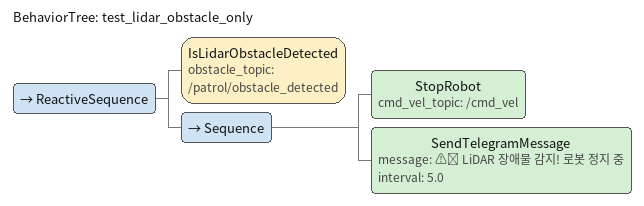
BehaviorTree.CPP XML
<?xml version="1.0" encoding="UTF-8"?>
<root BTCPP_format="4">
  <BehaviorTree ID="test_lidar_obstacle_only">
    <ReactiveSequence>
      <!-- LiDAR 장애물 감지 확인 -->
      <IsLidarObstacleDetected obstacle_topic="/patrol/obstacle_detected"/>

      <!-- 장애물 감지 시 처리 -->
      <Sequence>
        <StopRobot cmd_vel_topic="/cmd_vel"/>
        <SendTelegramMessage message="⚠️ LiDAR 장애물 감지! 로봇 정지 중"
                           interval="5.0"/>
      </Sequence>
    </ReactiveSequence>
  </BehaviorTree>

</root>
